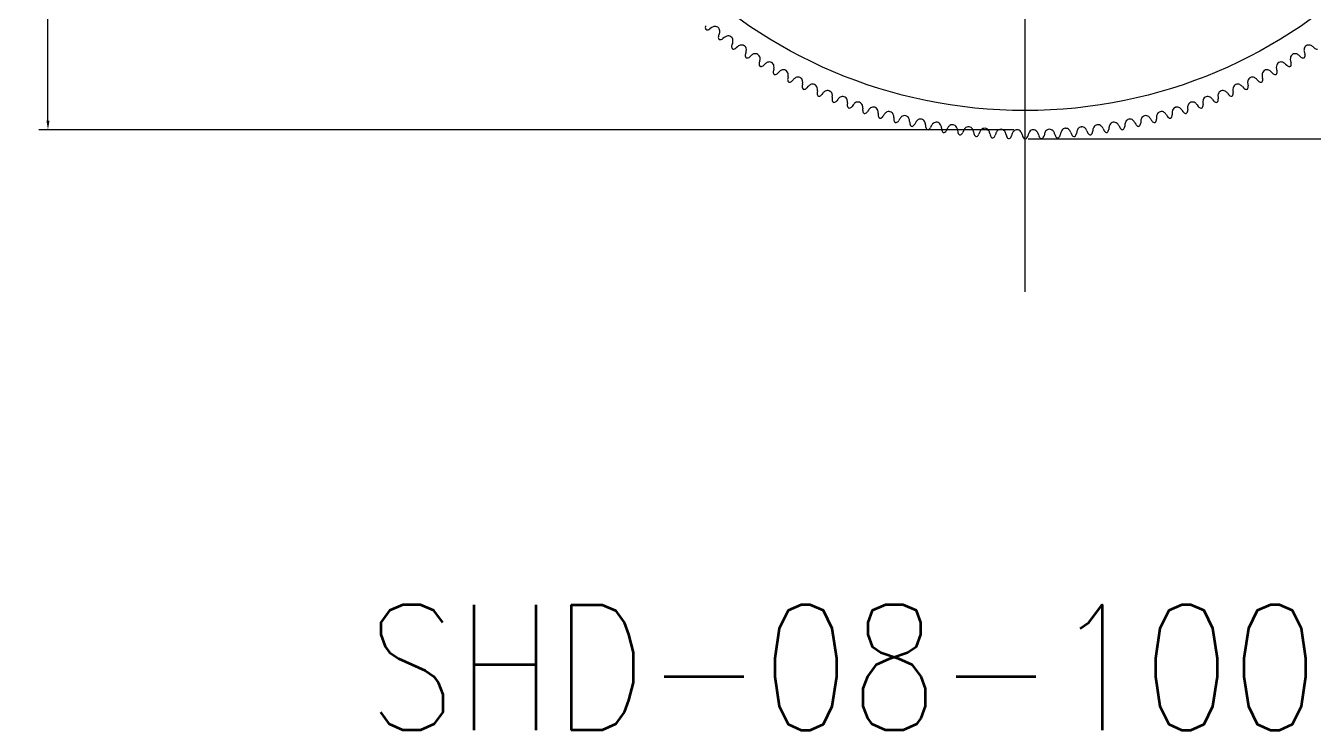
# Model space of a CAD drawing. Header units: millimetres. Extents: x 336 to 581, y 132 to 334.
# Drawn here: x 377.35 to 403.03, y 191.28 to 205.31 of the extents above; entities that cross this region are included whole.
import ezdxf

# ---------------------------------------------------------------- set-up
doc = ezdxf.new("R2010")
doc.units = ezdxf.units.MM
doc.layers.add('Top', color=7, linetype='Continuous', true_color=0xffffff)
doc.styles.add('chinesef', font='simplex.shx', dxfattribs={"bigfont": 'gbcbig.shx'})
doc.dimstyles.get("Standard").update_dxf_attribs({"dimtxt": 0.18, "dimasz": 0.18, "dimexe": 0.18, "dimexo": 0.0625, "dimgap": 0.09, "dimtad": 0, "dimtih": 1, "dimtoh": 1, "dimdec": 4, "dimzin": 0, "dimdsep": 46, "dimtxsty": 'Standard', "dimcen": 0.09, "dimadec": 3, "dimazin": 0, "dimtfac": 1, "dimtdec": 4, "dimtofl": 0, "dimtmove": 0, "dimatfit": 3, "dimfxl": 0, "dimtolj": 1, "dimtzin": 0, "dimarcsym": 0})

# ---------------------------------------------------------------- blocks, each defined once
blk = doc.blocks.new('*D50')
at = {"color": 0, "linetype": 'Continuous', "lineweight": -2, "transparency": 16777216}
for p, q in [((397.332, 223.813), (417.012, 223.813)), ((416.832, 223.633), (416.832, 213.614)), ((416.832, 203.235), (416.832, 213.254)), ((397.332, 203.055), (417.012, 203.055))]:
    blk.add_line(p, q, dxfattribs=at)
at = {"color": 0, "transparency": 16777216}
for points in [[(416.802, 223.633), (416.862, 223.633), (416.832, 223.813)], [(416.802, 203.235), (416.862, 203.235), (416.832, 203.055)]]:
    blk.add_solid(points, dxfattribs=at)
at = {"layer": 'Defpoints', "color": 0, "transparency": 16777216}
for p in [(397.269, 223.813), (397.269, 203.055), (416.832, 203.055)]:
    blk.add_point(p, dxfattribs=at)
at = {"color": 0, "lineweight": 30, "transparency": 16777216, "insert": (416.832, 213.434), "char_height": 0.18, "attachment_point": 5}
blk.add_mtext('\\A1;20.7572', dxfattribs=at)
blk = doc.blocks.new('*D51')
at = {"color": 0, "linetype": 'Continuous', "lineweight": -2, "transparency": 16777216}
for p, q in [((397.367, 223.632), (377.613, 223.632)), ((377.793, 223.452), (377.793, 213.614)), ((377.793, 203.415), (377.793, 213.254)), ((397.046, 203.235), (377.613, 203.235))]:
    blk.add_line(p, q, dxfattribs=at)
at = {"color": 0, "transparency": 16777216}
for points in [[(377.763, 223.452), (377.823, 223.452), (377.793, 223.632)], [(377.763, 203.415), (377.823, 203.415), (377.793, 203.235)]]:
    blk.add_solid(points, dxfattribs=at)
at = {"layer": 'Defpoints', "color": 0, "transparency": 16777216}
for p in [(397.429, 223.632), (377.793, 203.235), (397.109, 203.235)]:
    blk.add_point(p, dxfattribs=at)
at = {"color": 0, "lineweight": 30, "transparency": 16777216, "insert": (377.793, 213.434), "char_height": 0.18, "attachment_point": 5}
blk.add_mtext('\\A1;20.3970', dxfattribs=at)

msp = doc.modelspace()

# ---------------------------------------------------------------- linework, layer by layer
for p, q in [((397.2692, 200.00986), (397.2692, 226.85806)), ((391.00751, 205.265), (390.98165, 205.2445)), ((391.17156, 205.14183), (391.15908, 205.11127)), ((391.26719, 205.07235), (391.24199, 205.05104)), ((391.43503, 204.95439), (391.42352, 204.92346)), ((391.5328, 204.88795), (391.50827, 204.86586)), ((391.70426, 204.77532), (391.69372, 204.74404)), ((391.80406, 204.71198), (391.78025, 204.68913)), ((402.73434, 204.71198), (402.75815, 204.68913)), ((402.83414, 204.77532), (402.84468, 204.74404)), ((403.0056, 204.88795), (403.03013, 204.86586)), ((391.97898, 204.60479), (391.96943, 204.5732)), ((392.08072, 204.54462), (392.05764, 204.52103)), ((392.25892, 204.44298), (392.25037, 204.4111)), ((402.27948, 204.44298), (402.28803, 204.4111)), ((402.45768, 204.54462), (402.48076, 204.52103)), ((402.55942, 204.60479), (402.56897, 204.5732)), ((392.36251, 204.38603), (392.34017, 204.36173)), ((392.54381, 204.29004), (392.53626, 204.25791)), ((392.64913, 204.23637), (392.62757, 204.21138)), ((401.88927, 204.23637), (401.91083, 204.21138)), ((401.9946, 204.29004), (402.00214, 204.25791)), ((402.17589, 204.38603), (402.19823, 204.36173)), ((392.83335, 204.14612), (392.82682, 204.11377)), ((392.94031, 204.09579), (392.91955, 204.07014)), ((393.12728, 204.01137), (393.12177, 203.97883)), ((393.23577, 203.96443), (393.21582, 203.93813)), ((401.30263, 203.96443), (401.32258, 203.93813)), ((401.41112, 204.01137), (401.41663, 203.97883)), ((401.59809, 204.09579), (401.61885, 204.07014)), ((401.70505, 204.14612), (401.71158, 204.11377)), ((393.4253, 203.88592), (393.42081, 203.85322)), ((393.5352, 203.84241), (393.51609, 203.8155)), ((393.7271, 203.76989), (393.72365, 203.73707)), ((393.83832, 203.72985), (393.82007, 203.70236)), ((394.03241, 203.6634), (394.02998, 203.63048)), ((400.50599, 203.6634), (400.50842, 203.63048)), ((400.70008, 203.72985), (400.71833, 203.70236)), ((400.8113, 203.76989), (400.81475, 203.73707)), ((401.0032, 203.84241), (401.02231, 203.8155)), ((401.1131, 203.88592), (401.11759, 203.85322)), ((394.14483, 203.62687), (394.12744, 203.59882)), ((394.34091, 203.56655), (394.33951, 203.53358)), ((394.45442, 203.53357), (394.43792, 203.50499)), ((394.65229, 203.47944), (394.65194, 203.44644)), ((394.76679, 203.45004), (394.7512, 203.42095)), ((394.96626, 203.40215), (394.96695, 203.36916)), ((399.57214, 203.40215), (399.57145, 203.36916)), ((399.77161, 203.45004), (399.7872, 203.42095)), ((399.88611, 203.47944), (399.88646, 203.44644)), ((400.08398, 203.53357), (400.10048, 203.50499)), ((400.1975, 203.56655), (400.19889, 203.53358)), ((400.39357, 203.62687), (400.41096, 203.59882)), ((395.08162, 203.37637), (395.06696, 203.3468)), ((395.28251, 203.33477), (395.28423, 203.30181)), ((395.39862, 203.31262), (395.38489, 203.2826)), ((395.60071, 203.27735), (395.60346, 203.24446)), ((395.71746, 203.25885), (395.70468, 203.22843)), ((395.92056, 203.22995), (395.92435, 203.19716)), ((396.03784, 203.21513), (396.02602, 203.18432)), ((396.24174, 203.19262), (396.24655, 203.15997)), ((396.35942, 203.1815), (396.34858, 203.15033)), ((396.56394, 203.1654), (396.56977, 203.13292)), ((396.68191, 203.15798), (396.67205, 203.12648)), ((396.88683, 203.14832), (396.89368, 203.11603)), ((397.00498, 203.1446), (396.99611, 203.11281)), ((397.2101, 203.14138), (397.21796, 203.10933)), ((397.3283, 203.14138), (397.32044, 203.10933)), ((397.53342, 203.1446), (397.54229, 203.11281)), ((397.65157, 203.14832), (397.64472, 203.11603)), ((397.85649, 203.15798), (397.86635, 203.12648)), ((397.97446, 203.1654), (397.96863, 203.13292)), ((398.17898, 203.1815), (398.18982, 203.15033)), ((398.29666, 203.19262), (398.29185, 203.15997)), ((398.50056, 203.21513), (398.51238, 203.18432)), ((398.61784, 203.22995), (398.61405, 203.19716)), ((398.82094, 203.25885), (398.83372, 203.22843)), ((398.93769, 203.27735), (398.93494, 203.24446)), ((399.13978, 203.31262), (399.15351, 203.2826)), ((399.25589, 203.33477), (399.25417, 203.30181)), ((399.45678, 203.37637), (399.47144, 203.3468))]:
    msp.add_line(p, q)
at = {"color": 1, "lineweight": 30}
msp.add_circle((397.2692, 213.43396), 9.815, dxfattribs=at)
for centre, radius, start, end in [((390.97751, 205.27307), 0.08411, 155.985564, 203.798556), ((397.2692, 213.43396), 10.37858, 232.147238, 232.252762), ((390.92938, 205.3104), 0.08411, 260.601444, 308.414436), ((391.10351, 205.14394), 0.15451, 104.814422, 128.414436), ((391.08816, 205.20197), 0.09448, 53.098722, 104.814422), ((397.2692, 213.43396), 10.19973, 233.098722, 233.101278), ((391.08853, 205.2017), 0.09448, 1.385578, 53.101278), ((391.02852, 205.20025), 0.15451, 337.785564, 1.385578), ((391.23695, 205.07947), 0.08411, 157.785564, 205.598556), ((397.2692, 213.43396), 10.37858, 233.947238, 234.052762), ((391.18768, 205.11527), 0.08411, 262.401444, 310.214436), ((391.36695, 204.95436), 0.15451, 106.614422, 130.214436), ((391.34978, 205.01188), 0.09448, 54.898722, 106.614422), ((397.2692, 213.43396), 10.19973, 234.898722, 234.901278), ((391.35016, 205.01162), 0.09448, 3.185578, 54.901278), ((391.29022, 205.00828), 0.15451, 339.585564, 3.185578), ((391.61725, 204.83011), 0.09448, 56.698722, 108.414422), ((402.92115, 204.83011), 0.09448, 71.585578, 123.301278), ((391.50235, 204.89412), 0.08411, 159.585564, 207.398556), ((397.2692, 213.43396), 10.37858, 235.747238, 235.852762), ((391.45198, 204.92835), 0.08411, 264.201444, 312.014436), ((391.63621, 204.77315), 0.15451, 108.414422, 132.014436), ((397.2692, 213.43396), 10.19973, 236.698722, 236.701278), ((391.61763, 204.82985), 0.09448, 4.985578, 56.701278), ((391.77344, 204.71719), 0.08411, 161.385564, 209.198556), ((397.2692, 213.43396), 10.37858, 237.547238, 237.652762), ((391.55783, 204.82464), 0.15451, 341.385564, 4.985578), ((391.72201, 204.74982), 0.08411, 266.001444, 313.814436), ((391.91103, 204.60049), 0.15451, 110.214422, 133.814436), ((391.89029, 204.65682), 0.09448, 58.498722, 110.214422), ((397.2692, 213.43396), 10.19973, 238.498722, 238.501278), ((391.89068, 204.65658), 0.09448, 6.785578, 58.501278), ((391.83107, 204.64949), 0.15451, 343.185564, 6.785578), ((402.70733, 204.64949), 0.15451, 173.214422, 196.814436), ((402.64772, 204.65658), 0.09448, 121.498722, 173.214422), ((397.2692, 213.43396), 10.19973, 301.498722, 301.501278), ((402.64811, 204.65682), 0.09448, 69.785578, 121.501278), ((402.62737, 204.60049), 0.15451, 46.185564, 69.785578), ((402.81639, 204.74982), 0.08411, 226.185564, 273.998556), ((397.2692, 213.43396), 10.37858, 302.347238, 302.452762), ((402.98057, 204.82464), 0.15451, 175.014422, 198.614436), ((402.92077, 204.82985), 0.09448, 123.298722, 175.014422), ((402.76497, 204.71719), 0.08411, 330.801444, 18.614436), ((397.2692, 213.43396), 10.19973, 303.298722, 303.301278), ((402.90219, 204.77315), 0.15451, 47.985564, 71.585578), ((403.08642, 204.92835), 0.08411, 227.985564, 275.798556), ((392.04995, 204.54887), 0.08411, 163.185564, 210.998556), ((397.2692, 213.43396), 10.37858, 239.347238, 239.452762), ((391.99753, 204.57987), 0.08411, 267.801444, 315.614436), ((392.19114, 204.43654), 0.15451, 112.014422, 135.614436), ((392.16864, 204.49219), 0.09448, 60.298722, 112.014422), ((397.2692, 213.43396), 10.19973, 240.298722, 240.301278), ((392.16904, 204.49197), 0.09448, 8.585578, 60.301278), ((392.33161, 204.38931), 0.08411, 164.985564, 212.798556), ((392.10969, 204.48301), 0.15451, 344.985564, 8.585578), ((392.47627, 204.28148), 0.15451, 113.814422, 137.414436), ((392.45203, 204.33639), 0.09448, 62.098722, 113.814422), ((397.2692, 213.43396), 10.19973, 242.098722, 242.101278), ((392.45243, 204.33618), 0.09448, 10.385578, 62.101278), ((402.08597, 204.33618), 0.09448, 117.898722, 169.614422), ((397.2692, 213.43396), 10.19973, 297.898722, 297.901278), ((402.08637, 204.33639), 0.09448, 66.185578, 117.901278), ((402.06213, 204.28148), 0.15451, 42.585564, 66.185578), ((402.42872, 204.48301), 0.15451, 171.414422, 195.014436), ((402.36936, 204.49197), 0.09448, 119.698722, 171.414422), ((402.20679, 204.38931), 0.08411, 327.201444, 15.014436), ((397.2692, 213.43396), 10.19973, 299.698722, 299.701278), ((402.36976, 204.49219), 0.09448, 67.985578, 119.701278), ((402.34726, 204.43654), 0.15451, 44.385564, 67.985578), ((402.54087, 204.57987), 0.08411, 224.385564, 272.198556), ((397.2692, 213.43396), 10.37858, 300.547238, 300.652762), ((402.48845, 204.54887), 0.08411, 329.001444, 16.814436), ((397.2692, 213.43396), 10.37858, 241.147238, 241.252762), ((392.27824, 204.41865), 0.08411, 269.601444, 317.414436), ((392.61815, 204.23868), 0.08411, 166.785564, 214.598556), ((392.39339, 204.32536), 0.15451, 346.785564, 10.385578), ((397.2692, 213.43396), 10.37858, 242.947238, 243.052762), ((392.56388, 204.26633), 0.08411, 271.401444, 319.214436), ((392.76612, 204.13544), 0.15451, 115.614422, 139.214436), ((392.74017, 204.18957), 0.09448, 63.898722, 115.614422), ((397.2692, 213.43396), 10.19973, 243.898722, 243.901278), ((392.74058, 204.18937), 0.09448, 12.185578, 63.901278), ((392.6819, 204.1767), 0.15451, 348.585564, 12.185578), ((401.8565, 204.1767), 0.15451, 167.814422, 191.414436), ((401.79782, 204.18937), 0.09448, 116.098722, 167.814422), ((397.2692, 213.43396), 10.19973, 296.098722, 296.101278), ((401.79823, 204.18957), 0.09448, 64.385578, 116.101278), ((401.77228, 204.13544), 0.15451, 40.785564, 64.385578), ((401.97452, 204.26633), 0.08411, 220.785564, 268.598556), ((397.2692, 213.43396), 10.37858, 296.947238, 297.052762), ((401.92025, 204.23868), 0.08411, 325.401444, 13.214436), ((402.14501, 204.32536), 0.15451, 169.614422, 193.214436), ((402.26016, 204.41865), 0.08411, 222.585564, 270.398556), ((397.2692, 213.43396), 10.37858, 298.747238, 298.852762), ((392.90927, 204.09712), 0.08411, 168.585564, 216.398556), ((397.2692, 213.43396), 10.37858, 244.747238, 244.852762), ((392.85417, 204.12305), 0.08411, 273.201444, 321.014436), ((393.06041, 203.99859), 0.15451, 117.414422, 141.014436), ((393.03277, 204.05187), 0.09448, 65.698722, 117.414422), ((397.2692, 213.43396), 10.19973, 245.698722, 245.701278), ((393.03319, 204.05168), 0.09448, 13.985578, 65.701278), ((393.2047, 203.96478), 0.08411, 170.385564, 218.198556), ((392.97494, 204.03718), 0.15451, 350.385564, 13.985578), ((397.2692, 213.43396), 10.37858, 246.547238, 246.652762), ((393.14881, 203.98897), 0.08411, 275.001444, 322.814436), ((393.35886, 203.87104), 0.15451, 119.214422, 142.814436), ((393.32956, 203.92343), 0.09448, 67.498722, 119.214422), ((397.2692, 213.43396), 10.19973, 247.498722, 247.501278), ((393.32999, 203.92326), 0.09448, 15.785578, 67.501278), ((393.27222, 203.90693), 0.15451, 352.185564, 15.785578), ((393.63024, 203.80438), 0.09448, 69.298722, 121.014422), ((400.90816, 203.80438), 0.09448, 58.985578, 110.701278), ((401.26618, 203.90693), 0.15451, 164.214422, 187.814436), ((401.20841, 203.92326), 0.09448, 112.498722, 164.214422), ((397.2692, 213.43396), 10.19973, 292.498722, 292.501278), ((401.20884, 203.92343), 0.09448, 60.785578, 112.501278), ((401.17954, 203.87104), 0.15451, 37.185564, 60.785578), ((401.38959, 203.98897), 0.08411, 217.185564, 264.998556), ((397.2692, 213.43396), 10.37858, 293.347238, 293.452762), ((401.3337, 203.96478), 0.08411, 321.801444, 9.614436), ((401.56346, 204.03718), 0.15451, 166.014422, 189.614436), ((401.50521, 204.05168), 0.09448, 114.298722, 166.014422), ((397.2692, 213.43396), 10.19973, 294.298722, 294.301278), ((401.50563, 204.05187), 0.09448, 62.585578, 114.301278), ((401.47799, 203.99859), 0.15451, 38.985564, 62.585578), ((401.68423, 204.12305), 0.08411, 218.985564, 266.798556), ((397.2692, 213.43396), 10.37858, 295.147238, 295.252762), ((401.62913, 204.09712), 0.08411, 323.601444, 11.414436), ((393.50414, 203.84179), 0.08411, 172.185564, 219.998556), ((397.2692, 213.43396), 10.37858, 248.347238, 248.452762), ((393.44752, 203.8642), 0.08411, 276.801444, 324.614436), ((393.66117, 203.75293), 0.15451, 121.014422, 144.614436), ((397.2692, 213.43396), 10.19973, 249.298722, 249.301278), ((393.63067, 203.80422), 0.09448, 17.585578, 69.301278), ((393.57345, 203.78608), 0.15451, 353.985564, 17.585578), ((393.8073, 203.72826), 0.08411, 173.985564, 221.798556), ((397.2692, 213.43396), 10.37858, 250.147238, 250.252762), ((393.74999, 203.74888), 0.08411, 278.601444, 326.414436), ((393.96704, 203.64438), 0.15451, 122.814422, 146.414436), ((393.93451, 203.69483), 0.09448, 71.098722, 122.814422), ((397.2692, 213.43396), 10.19973, 251.098722, 251.101278), ((393.93494, 203.69468), 0.09448, 19.385578, 71.101278), ((393.87832, 203.67476), 0.15451, 355.785564, 19.385578), ((394.27617, 203.54549), 0.15451, 124.614422, 148.214436), ((394.24207, 203.59489), 0.09448, 72.898722, 124.614422), ((397.2692, 213.43396), 10.19973, 252.898722, 252.901278), ((394.24251, 203.59475), 0.09448, 21.185578, 72.901278), ((400.29589, 203.59475), 0.09448, 107.098722, 158.814422), ((397.2692, 213.43396), 10.19973, 287.098722, 287.101278), ((400.29633, 203.59489), 0.09448, 55.385578, 107.101278), ((400.26223, 203.54549), 0.15451, 31.785564, 55.385578), ((400.66008, 203.67476), 0.15451, 160.614422, 184.214436), ((400.60346, 203.69468), 0.09448, 108.898722, 160.614422), ((397.2692, 213.43396), 10.19973, 288.898722, 288.901278), ((400.60389, 203.69483), 0.09448, 57.185578, 108.901278), ((400.57136, 203.64438), 0.15451, 33.585564, 57.185578), ((400.78841, 203.74888), 0.08411, 213.585564, 261.398556), ((397.2692, 213.43396), 10.37858, 289.747238, 289.852762), ((400.73111, 203.72826), 0.08411, 318.201444, 6.014436), ((400.96496, 203.78608), 0.15451, 162.414422, 186.014436), ((400.90773, 203.80422), 0.09448, 110.698722, 162.414422), ((397.2692, 213.43396), 10.19973, 290.698722, 290.701278), ((400.87723, 203.75293), 0.15451, 35.385564, 58.985578), ((401.09088, 203.8642), 0.08411, 215.385564, 263.198556), ((397.2692, 213.43396), 10.37858, 291.547238, 291.652762), ((401.03426, 203.84179), 0.08411, 320.001444, 7.814436), ((394.11387, 203.6243), 0.08411, 175.785564, 223.598556), ((397.2692, 213.43396), 10.37858, 251.947238, 252.052762), ((394.05595, 203.64312), 0.08411, 280.401444, 328.214436), ((394.18653, 203.57306), 0.15451, 357.585564, 21.185578), ((394.42355, 203.53003), 0.08411, 177.585564, 225.398556), ((397.2692, 213.43396), 10.37858, 253.747238, 253.852762), ((394.36507, 203.54702), 0.08411, 282.201444, 330.014436), ((394.58825, 203.45635), 0.15451, 126.414422, 150.014436), ((394.55261, 203.50466), 0.09448, 74.698722, 126.414422), ((397.2692, 213.43396), 10.19973, 254.698722, 254.701278), ((394.55306, 203.50454), 0.09448, 22.985578, 74.701278), ((394.49779, 203.4811), 0.15451, 359.385564, 22.985578), ((394.73605, 203.44554), 0.08411, 179.385564, 227.198556), ((397.2692, 213.43396), 10.37858, 255.547238, 255.652762), ((394.67706, 203.46068), 0.08411, 284.001444, 331.814436), ((394.90297, 203.37706), 0.15451, 128.214422, 151.814436), ((394.86584, 203.42423), 0.09448, 76.498722, 128.214422), ((397.2692, 213.43396), 10.19973, 256.498722, 256.501278), ((394.86629, 203.42412), 0.09448, 24.785578, 76.501278), ((394.81179, 203.39896), 0.15451, 1.185564, 24.785578), ((395.22004, 203.3077), 0.15451, 130.014422, 153.614436), ((395.18144, 203.35368), 0.09448, 78.298722, 130.014422), ((397.2692, 213.43396), 10.19973, 258.298722, 258.301278), ((395.18189, 203.35358), 0.09448, 26.585578, 78.301278), ((395.12821, 203.32672), 0.15451, 2.985564, 26.585578), ((395.4991, 203.29307), 0.09448, 80.098722, 131.814422), ((397.2692, 213.43396), 10.19973, 260.098722, 260.101278), ((395.49955, 203.29299), 0.09448, 28.385578, 80.101278), ((399.03885, 203.29299), 0.09448, 99.898722, 151.614422), ((397.2692, 213.43396), 10.19973, 279.898722, 279.901278), ((399.0393, 203.29307), 0.09448, 48.185578, 99.901278), ((399.41019, 203.32672), 0.15451, 153.414422, 177.014436), ((399.35651, 203.35358), 0.09448, 101.698722, 153.414422), ((397.2692, 213.43396), 10.19973, 281.698722, 281.701278), ((399.35696, 203.35368), 0.09448, 49.985578, 101.701278), ((399.31836, 203.3077), 0.15451, 26.385564, 49.985578), ((399.72661, 203.39896), 0.15451, 155.214422, 178.814436), ((399.67211, 203.42412), 0.09448, 103.498722, 155.214422), ((397.2692, 213.43396), 10.19973, 283.498722, 283.501278), ((399.67256, 203.42423), 0.09448, 51.785578, 103.501278), ((399.63543, 203.37706), 0.15451, 28.185564, 51.785578), ((399.86134, 203.46068), 0.08411, 208.185564, 255.998556), ((397.2692, 213.43396), 10.37858, 284.347238, 284.452762), ((399.80235, 203.44554), 0.08411, 312.801444, 0.614436), ((400.04061, 203.4811), 0.15451, 157.014422, 180.614436), ((399.98534, 203.50454), 0.09448, 105.298722, 157.014422), ((397.2692, 213.43396), 10.19973, 285.298722, 285.301278), ((399.98579, 203.50466), 0.09448, 53.585578, 105.301278), ((399.95015, 203.45635), 0.15451, 29.985564, 53.585578), ((400.17333, 203.54702), 0.08411, 209.985564, 257.798556), ((397.2692, 213.43396), 10.37858, 286.147238, 286.252762), ((400.11485, 203.53003), 0.08411, 314.601444, 2.414436), ((400.35187, 203.57306), 0.15451, 158.814422, 182.414436), ((400.48245, 203.64312), 0.08411, 211.785564, 259.598556), ((397.2692, 213.43396), 10.37858, 287.947238, 288.052762), ((400.42453, 203.6243), 0.08411, 316.401444, 4.214436), ((395.05104, 203.3709), 0.08411, 181.185564, 228.998556), ((397.2692, 213.43396), 10.37858, 257.347238, 257.452762), ((394.99161, 203.38418), 0.08411, 285.801444, 333.614436), ((395.36822, 203.30619), 0.08411, 182.985564, 230.798556), ((397.2692, 213.43396), 10.37858, 259.147238, 259.252762), ((395.3084, 203.3176), 0.08411, 287.601444, 335.414436), ((395.53912, 203.24833), 0.15451, 131.814422, 155.414436), ((395.44674, 203.26446), 0.15451, 4.785564, 28.385578), ((395.68728, 203.25147), 0.08411, 184.785564, 232.598556), ((397.2692, 213.43396), 10.37858, 260.947238, 261.052762), ((395.62713, 203.261), 0.08411, 289.401444, 337.214436), ((395.85991, 203.19902), 0.15451, 133.614422, 157.214436), ((395.81851, 203.24248), 0.09448, 81.898722, 133.614422), ((397.2692, 213.43396), 10.19973, 261.898722, 261.901278), ((395.81896, 203.24241), 0.09448, 30.185578, 81.901278), ((395.76707, 203.21223), 0.15451, 6.585564, 30.185578), ((396.0079, 203.20681), 0.08411, 186.585564, 234.398556), ((397.2692, 213.43396), 10.37858, 262.747238, 262.852762), ((395.94748, 203.21444), 0.08411, 291.201444, 339.014436), ((396.1821, 203.1598), 0.15451, 135.414422, 159.014436), ((396.13934, 203.20194), 0.09448, 83.698722, 135.414422), ((397.2692, 213.43396), 10.19973, 263.698722, 263.701278), ((396.1398, 203.20189), 0.09448, 31.985578, 83.701278), ((396.08888, 203.17009), 0.15451, 8.385564, 31.985578), ((396.32977, 203.17224), 0.08411, 188.385564, 236.198556), ((396.26914, 203.17797), 0.08411, 293.001444, 340.814436), ((396.50535, 203.13072), 0.15451, 137.214422, 160.814436), ((396.4613, 203.1715), 0.09448, 85.498722, 137.214422), ((397.2692, 213.43396), 10.19973, 265.498722, 265.501278), ((396.46175, 203.17146), 0.09448, 33.785578, 85.501278), ((396.41186, 203.13808), 0.15451, 10.185564, 33.785578), ((396.65256, 203.14779), 0.08411, 190.185564, 237.998556), ((396.82936, 203.11181), 0.15451, 139.014422, 162.614436), ((396.78405, 203.15118), 0.09448, 87.298722, 139.014422), ((397.2692, 213.43396), 10.19973, 267.298722, 267.301278), ((396.78451, 203.15116), 0.09448, 35.585578, 87.301278), ((396.73569, 203.11623), 0.15451, 11.985564, 35.585578), ((397.1538, 203.10309), 0.15451, 140.814422, 164.414436), ((397.10728, 203.14102), 0.09448, 89.098722, 140.814422), ((397.2692, 213.43396), 10.19973, 269.098722, 269.101278), ((397.10774, 203.14101), 0.09448, 37.385578, 89.101278), ((397.06004, 203.10456), 0.15451, 13.785564, 37.385578), ((397.47836, 203.10456), 0.15451, 142.614422, 166.214436), ((397.43067, 203.14101), 0.09448, 90.898722, 142.614422), ((397.2692, 213.43396), 10.19973, 270.898722, 270.901278), ((397.43112, 203.14102), 0.09448, 39.185578, 90.901278), ((397.3846, 203.10309), 0.15451, 15.585564, 39.185578), ((397.80271, 203.11623), 0.15451, 144.414422, 168.014436), ((397.75389, 203.15116), 0.09448, 92.698722, 144.414422), ((397.2692, 213.43396), 10.19973, 272.698722, 272.701278), ((397.75435, 203.15118), 0.09448, 40.985578, 92.701278), ((397.70904, 203.11181), 0.15451, 17.385564, 40.985578), ((397.88584, 203.14779), 0.08411, 302.001444, 349.814436), ((398.12654, 203.13808), 0.15451, 146.214422, 169.814436), ((398.07665, 203.17146), 0.09448, 94.498722, 146.214422), ((397.2692, 213.43396), 10.19973, 274.498722, 274.501278), ((398.0771, 203.1715), 0.09448, 42.785578, 94.501278), ((398.03305, 203.13072), 0.15451, 19.185564, 42.785578), ((398.26926, 203.17797), 0.08411, 199.185564, 246.998556), ((398.20863, 203.17224), 0.08411, 303.801444, 351.614436), ((398.44952, 203.17009), 0.15451, 148.014422, 171.614436), ((398.3986, 203.20189), 0.09448, 96.298722, 148.014422), ((397.2692, 213.43396), 10.19973, 276.298722, 276.301278), ((398.39906, 203.20194), 0.09448, 44.585578, 96.301278), ((398.3563, 203.1598), 0.15451, 20.985564, 44.585578), ((398.59092, 203.21444), 0.08411, 200.985564, 248.798556), ((397.2692, 213.43396), 10.37858, 277.147238, 277.252762), ((398.5305, 203.20681), 0.08411, 305.601444, 353.414436), ((398.77133, 203.21223), 0.15451, 149.814422, 173.414436), ((398.71944, 203.24241), 0.09448, 98.098722, 149.814422), ((397.2692, 213.43396), 10.19973, 278.098722, 278.101278), ((398.71989, 203.24248), 0.09448, 46.385578, 98.101278), ((398.67849, 203.19902), 0.15451, 22.785564, 46.385578), ((398.91127, 203.261), 0.08411, 202.785564, 250.598556), ((397.2692, 213.43396), 10.37858, 278.947238, 279.052762), ((398.85112, 203.25147), 0.08411, 307.401444, 355.214436), ((399.09166, 203.26446), 0.15451, 151.614422, 175.214436), ((398.99928, 203.24833), 0.15451, 24.585564, 48.185578), ((399.23, 203.3176), 0.08411, 204.585564, 252.398556), ((397.2692, 213.43396), 10.37858, 280.747238, 280.852762), ((399.17018, 203.30619), 0.08411, 309.201444, 357.014436), ((399.54679, 203.38418), 0.08411, 206.385564, 254.198556), ((397.2692, 213.43396), 10.37858, 282.547238, 282.652762), ((399.48736, 203.3709), 0.08411, 311.001444, 358.814436), ((397.2692, 213.43396), 10.37858, 264.547238, 264.652762), ((397.2692, 213.43396), 10.37858, 266.347238, 266.452762), ((396.59178, 203.15162), 0.08411, 294.801444, 342.614436), ((396.97596, 203.1335), 0.08411, 191.985564, 239.798556), ((397.2692, 213.43396), 10.37858, 268.147238, 268.252762), ((396.91509, 203.13541), 0.08411, 296.601444, 344.414436), ((397.29965, 203.12937), 0.08411, 193.785564, 241.598556), ((397.2692, 213.43396), 10.37858, 269.947238, 270.052762), ((397.23875, 203.12937), 0.08411, 298.401444, 346.214436), ((397.62331, 203.13541), 0.08411, 195.585564, 243.398556), ((397.2692, 213.43396), 10.37858, 271.747238, 271.852762), ((397.56244, 203.1335), 0.08411, 300.201444, 348.014436), ((397.94662, 203.15162), 0.08411, 197.385564, 245.198556), ((397.2692, 213.43396), 10.37858, 273.547238, 273.652762), ((397.2692, 213.43396), 10.37858, 275.347238, 275.452762)]:
    msp.add_arc(centre, radius, start, end)

# ---------------------------------------------------------------- texts
at = {"layer": 'Top', "color": 213, "linetype": 'Continuous', "lineweight": 13, "insert": (382.74961, 188.48338), "char_height": 1.5292267, "width": 39.0166435, "attachment_point": 7, "line_spacing_factor": 0.903614, "style": 'chinesef'}
msp.add_mtext('{\\H1.6348x;\\W0.8234;\\C0; SHD-08-100R\\P\\H0.61167x;\\C6;   }', dxfattribs=at)

# ---------------------------------------------------------------- dimensions: what is measured, and where the dimension line sits
at = {"color": 1, "lineweight": 30}
for base, p1, p2, picture, middle in [((416.83178, 203.05538), (397.2692, 223.81254), (397.2692, 203.05538), '*D50', (416.83178, 213.43396)), ((377.793381, 203.235488), (397.429183, 223.632441), (397.108762, 203.235488), '*D51', (377.793381, 213.433964))]:
    dim = msp.add_linear_dim(base=base, p1=p1, p2=p2, angle=90, dimstyle='Standard', override={"dimarcsym": 1}, dxfattribs=at)
    dim.commit()
    dim.dimension.update_dxf_attribs({"geometry": picture, "text_midpoint": middle})

doc.saveas('drawing.dxf')
